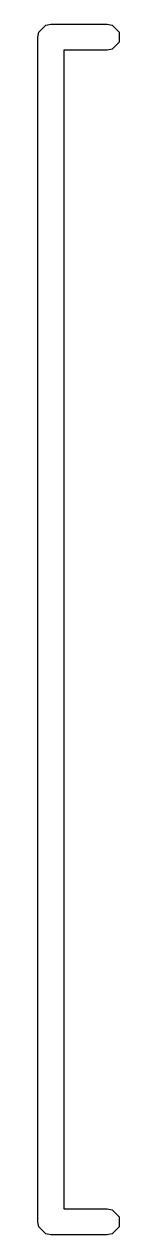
# Model space of a CAD drawing. Extents: x 53 to 255, y -141 to -27.
# Drawn here: x 122.07 to 122.45, y -107.53 to -101.96 of the extents above; entities that cross this region are included whole.
import ezdxf

# ---------------------------------------------------------------- set-up
doc = ezdxf.new("R2010")
doc.units = 0
doc.layers.add('BLACK', color=7, linetype='CONTINUOUS')

msp = doc.modelspace()

# ---------------------------------------------------------------- linework, layer by layer
at = {"layer": 'BLACK', "linetype": 'CONTINUOUS'}
for p, q in [((122.076056, -101.995605), (122.108528, -101.963133)), ((122.108528, -101.963133), (122.131489, -101.958566)), ((122.131489, -101.958566), (122.391489, -101.958566)), ((122.391489, -101.958566), (122.41445, -101.963133)), ((122.41445, -101.963133), (122.446922, -101.995605)), ((122.071489, -102.018566), (122.076056, -101.995605)), ((122.071489, -104.743566), (122.071489, -102.018566)), ((122.446922, -102.041527), (122.41445, -102.073999)), ((122.446922, -101.995605), (122.446922, -102.041527)), ((122.391489, -102.078566), (122.191489, -102.078566)), ((122.191489, -102.078566), (122.191489, -104.743566)), ((122.41445, -102.073999), (122.391489, -102.078566)), ((122.071489, -107.468566), (122.071489, -104.743566)), ((122.191489, -104.743566), (122.191489, -107.408566)), ((122.191489, -107.408566), (122.391489, -107.408566)), ((122.391489, -107.408566), (122.41445, -107.413133)), ((122.41445, -107.413133), (122.446922, -107.445605)), ((122.076056, -107.491527), (122.071489, -107.468566)), ((122.108528, -107.523999), (122.076056, -107.491527)), ((122.446922, -107.491527), (122.41445, -107.523999)), ((122.446922, -107.445605), (122.446922, -107.491527)), ((122.131489, -107.528566), (122.108528, -107.523999)), ((122.391489, -107.528566), (122.131489, -107.528566)), ((122.41445, -107.523999), (122.391489, -107.528566))]:
    msp.add_line(p, q, dxfattribs=at)

doc.saveas('drawing.dxf')
